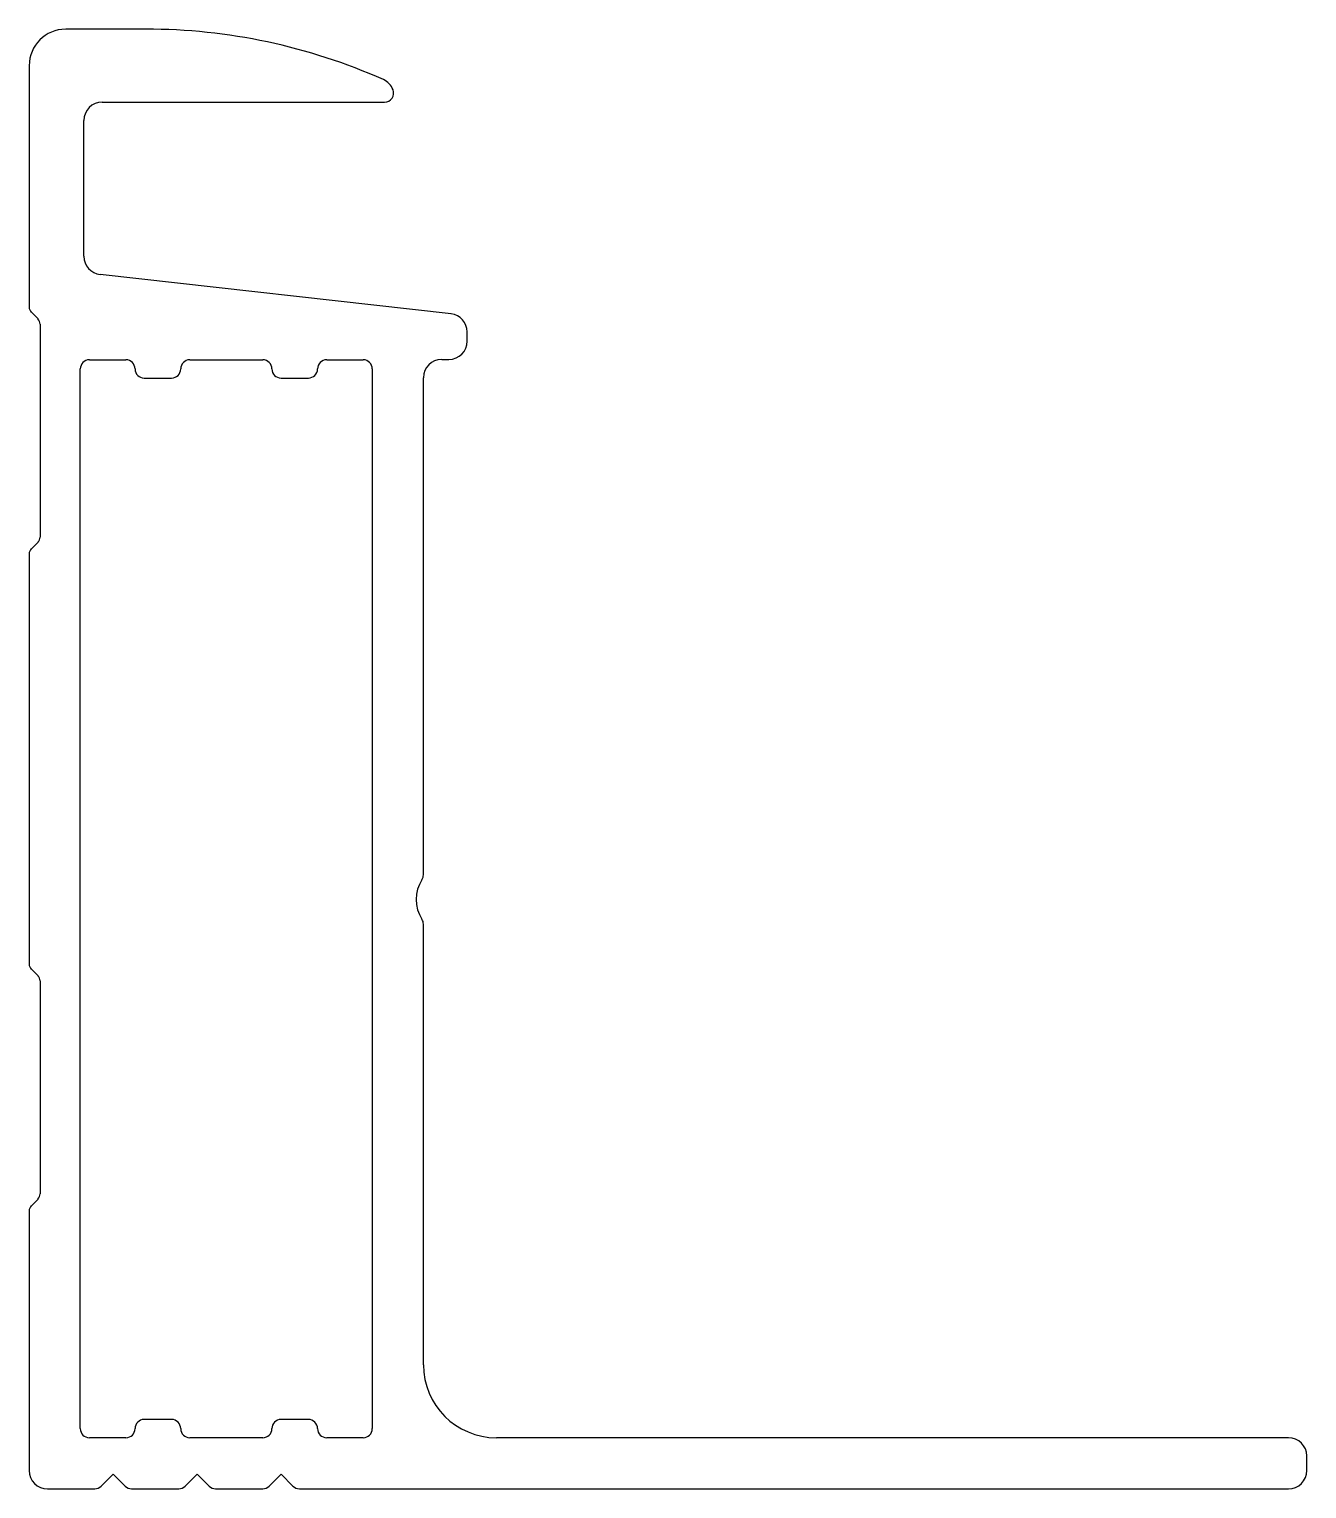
# Model space of a CAD drawing. Extents: x 2641.6 to 2676.6, y 1624.8 to 1664.8.
import ezdxf

# ---------------------------------------------------------------- set-up
doc = ezdxf.new("R2010")
doc.units = 0
doc.layers.add('3细实线', color=6, linetype='CONTINUOUS')

msp = doc.modelspace()

# ---------------------------------------------------------------- linework, layer by layer
at = {"layer": '3细实线', "color": 0}
for p, q in [((2644.759, 1664.834), (2642.559, 1664.834)), ((2641.559, 1663.834), (2641.559, 1657.217)), ((2643.559, 1662.834), (2651.293, 1662.834)), ((2643.059, 1658.611), (2643.059, 1662.334)), ((2653.115, 1657.034), (2643.504, 1658.114)), ((2641.618, 1657.075), (2641.801, 1656.892)), ((2641.859, 1656.751), (2641.859, 1650.917)), ((2653.559, 1656.284), (2653.559, 1656.537)), ((2643.209, 1655.774), (2644.209, 1655.774)), ((2645.959, 1655.774), (2647.959, 1655.774)), ((2649.709, 1655.774), (2650.709, 1655.774)), ((2652.859, 1655.784), (2653.059, 1655.784)), ((2642.959, 1626.484), (2642.959, 1655.524)), ((2644.709, 1655.274), (2645.459, 1655.274)), ((2648.459, 1655.274), (2649.209, 1655.274)), ((2650.959, 1655.524), (2650.959, 1626.484)), ((2652.359, 1641.662), (2652.359, 1655.284)), ((2641.559, 1650.451), (2641.559, 1639.217)), ((2641.801, 1650.775), (2641.618, 1650.592)), ((2652.359, 1628.234), (2652.359, 1640.306)), ((2641.618, 1639.075), (2641.801, 1638.892)), ((2641.859, 1638.751), (2641.859, 1632.917)), ((2641.559, 1632.451), (2641.559, 1625.334)), ((2641.801, 1632.775), (2641.618, 1632.592)), ((2645.459, 1626.734), (2644.709, 1626.734)), ((2649.209, 1626.734), (2648.459, 1626.734)), ((2644.209, 1626.234), (2643.209, 1626.234)), ((2647.959, 1626.234), (2645.959, 1626.234)), ((2650.709, 1626.234), (2649.709, 1626.234)), ((2676.059, 1626.234), (2654.359, 1626.234)), ((2676.559, 1625.334), (2676.559, 1625.734)), ((2643.533, 1624.907), (2643.859, 1625.234)), ((2643.859, 1625.234), (2644.186, 1624.907)), ((2645.833, 1624.907), (2646.159, 1625.234)), ((2646.159, 1625.234), (2646.486, 1624.907)), ((2648.133, 1624.907), (2648.459, 1625.234)), ((2648.459, 1625.234), (2648.786, 1624.907)), ((2642.059, 1624.834), (2643.356, 1624.834)), ((2644.363, 1624.834), (2645.656, 1624.834)), ((2646.663, 1624.834), (2647.956, 1624.834)), ((2648.963, 1624.834), (2676.059, 1624.834))]:
    msp.add_line(p, q, dxfattribs=at)
for centre, radius, start, end in [((2642.559, 1663.834), 1, 90, 180), ((2644.759, 1648.834), 16, 66.0179, 90), ((2651.059, 1662.996), 0.5, 20.6291, 66.0179), ((2643.559, 1662.334), 0.5, 90, 180), ((2651.293, 1663.084), 0.25, 270, 20.6291), ((2643.559, 1658.611), 0.5, 180, 263.5864), ((2641.759, 1657.217), 0.2, 180, 225), ((2641.659, 1656.751), 0.2, 0, 45), ((2653.059, 1656.537), 0.5, 0, 83.6228), ((2653.059, 1656.284), 0.5, 270, 360), ((2643.209, 1655.524), 0.25, 90, 180), ((2644.209, 1655.524), 0.25, 0, 90), ((2645.959, 1655.524), 0.25, 90, 180), ((2647.959, 1655.524), 0.25, 0, 90), ((2649.709, 1655.524), 0.25, 90, 180), ((2650.709, 1655.524), 0.25, 0, 90), ((2652.859, 1655.284), 0.5, 90, 180), ((2644.709, 1655.524), 0.25, 180, 270), ((2645.459, 1655.524), 0.25, 270, 0), ((2648.459, 1655.524), 0.25, 180, 270), ((2649.209, 1655.524), 0.25, 270, 0), ((2641.659, 1650.917), 0.2, 315, 0), ((2641.759, 1650.451), 0.2, 135, 180), ((2652.109, 1641.662), 0.25, 327.1401, 0), ((2653.159, 1640.984), 1, 147.1401, 212.8599), ((2652.109, 1640.306), 0.25, 0, 32.8599), ((2641.759, 1639.217), 0.2, 180, 225), ((2641.659, 1638.751), 0.2, 0, 45), ((2641.659, 1632.917), 0.2, 315, 0), ((2641.759, 1632.451), 0.2, 135, 180), ((2654.359, 1628.234), 2, 180, 270), ((2643.209, 1626.484), 0.25, 180, 270), ((2644.209, 1626.484), 0.25, 270, 0), ((2644.709, 1626.484), 0.25, 90, 180), ((2645.459, 1626.484), 0.25, 0, 90), ((2645.959, 1626.484), 0.25, 180, 270), ((2647.959, 1626.484), 0.25, 270, 0), ((2648.459, 1626.484), 0.25, 90, 180), ((2649.209, 1626.484), 0.25, 0, 90), ((2649.709, 1626.484), 0.25, 180, 270), ((2650.709, 1626.484), 0.25, 270, 0), ((2676.059, 1625.734), 0.5, 0, 90), ((2642.059, 1625.334), 0.5, 180, 270), ((2676.059, 1625.334), 0.5, 270, 360), ((2643.356, 1625.084), 0.25, 270, 315), ((2644.363, 1625.084), 0.25, 225, 270), ((2645.656, 1625.084), 0.25, 270, 315), ((2646.663, 1625.084), 0.25, 225, 270), ((2647.956, 1625.084), 0.25, 270, 315), ((2648.963, 1625.084), 0.25, 225, 270)]:
    msp.add_arc(centre, radius, start, end, dxfattribs=at)

doc.saveas('drawing.dxf')
